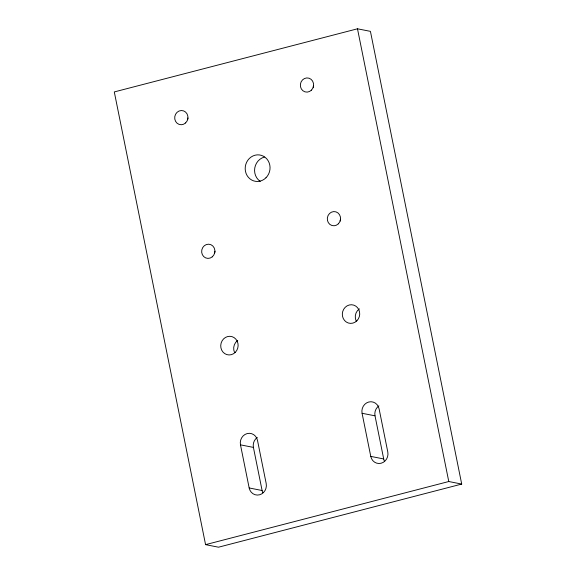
<?xml version="1.0" encoding="UTF-8"?>
<svg xmlns="http://www.w3.org/2000/svg" width="576" height="576" viewBox="0 0 576 576"><rect width="100%" height="100%" fill="white"/><g stroke="black" fill="none" stroke-linecap="round" stroke-linejoin="round"><path stroke-width="0.86" d="M357.487 28.8L114.293 91.93L205.574 544.644L218.513 547.2L461.707 484.07L370.426 31.356L357.487 28.8L448.776 481.522L461.707 484.07M205.574 544.644L448.776 481.522M362.074 413.28L370.771 456.394A9.346 8.676 -78.8 0 0 381.103 463.241A9.346 8.676 -78.8 0 0 387.792 451.973L379.102 408.859A9.346 8.676 -78.8 0 0 368.762 402.012A9.346 8.676 -78.8 0 0 362.074 413.28L375.012 415.829L383.702 458.95A9.346 8.676 -78.8 0 0 384.466 461.218M370.771 456.394L383.702 458.95M240.48 444.845L249.17 487.958A9.346 8.676 -78.8 0 0 259.51 494.806A9.346 8.676 -78.8 0 0 266.191 483.538L257.501 440.424A9.346 8.676 -78.8 0 0 247.162 433.577A9.346 8.676 -78.8 0 0 240.48 444.845L253.411 447.394L262.102 490.514A9.346 8.676 -78.8 0 0 262.865 492.782M249.17 487.958L262.102 490.514M313.286 87.408A7.121 6.61 -78.8 0 1 313.596 85.579M187.654 119.758A7.121 6.61 -78.8 0 1 188.028 117.936M340.236 221.069A7.121 6.61 -78.8 0 1 340.546 219.24M214.646 253.015A7.121 6.61 -78.8 0 1 215.114 251.222M253.411 447.394A9.346 8.676 -78.8 0 1 257.299 437.429M375.012 415.829A9.346 8.676 -78.8 0 1 378.893 405.871M234.612 352.649A9.346 8.676 -78.8 0 1 237.737 340.423M356.213 321.091A9.346 8.676 -78.8 0 1 359.338 308.858M260.251 181.382A13.349 12.398 -78.8 0 1 254.772 167.969A13.349 12.398 -78.8 0 1 264.391 157.068M311.422 90.151A7.121 6.61 -78.8 0 0 309.01 78.199A7.121 6.61 -78.8 0 0 300.492 86.702A7.121 6.61 -78.8 0 0 311.422 90.151M185.58 122.947A7.121 6.61 -78.8 0 0 183.6 110.894A7.121 6.61 -78.8 0 0 174.787 119.052A7.121 6.61 -78.8 0 0 185.58 122.947M338.371 223.812A7.121 6.61 -78.8 0 0 335.966 211.86A7.121 6.61 -78.8 0 0 327.442 220.356A7.121 6.61 -78.8 0 0 338.371 223.812M212.242 256.86A7.121 6.61 -78.8 0 0 210.895 244.692A7.121 6.61 -78.8 0 0 201.686 252.317A7.121 6.61 -78.8 0 0 212.242 256.86M265.961 177.775A13.349 12.398 -78.8 0 0 261.446 155.376A13.349 12.398 -78.8 0 0 245.462 171.31A13.349 12.398 -78.8 0 0 265.961 177.775M356.861 320.796A9.346 8.676 -78.8 0 0 353.7 305.114A9.346 8.676 -78.8 0 0 342.511 316.267A9.346 8.676 -78.8 0 0 356.861 320.796M235.267 352.361A9.346 8.676 -78.8 0 0 232.099 336.672A9.346 8.676 -78.8 0 0 220.918 347.832A9.346 8.676 -78.8 0 0 235.267 352.361"/></g></svg>
